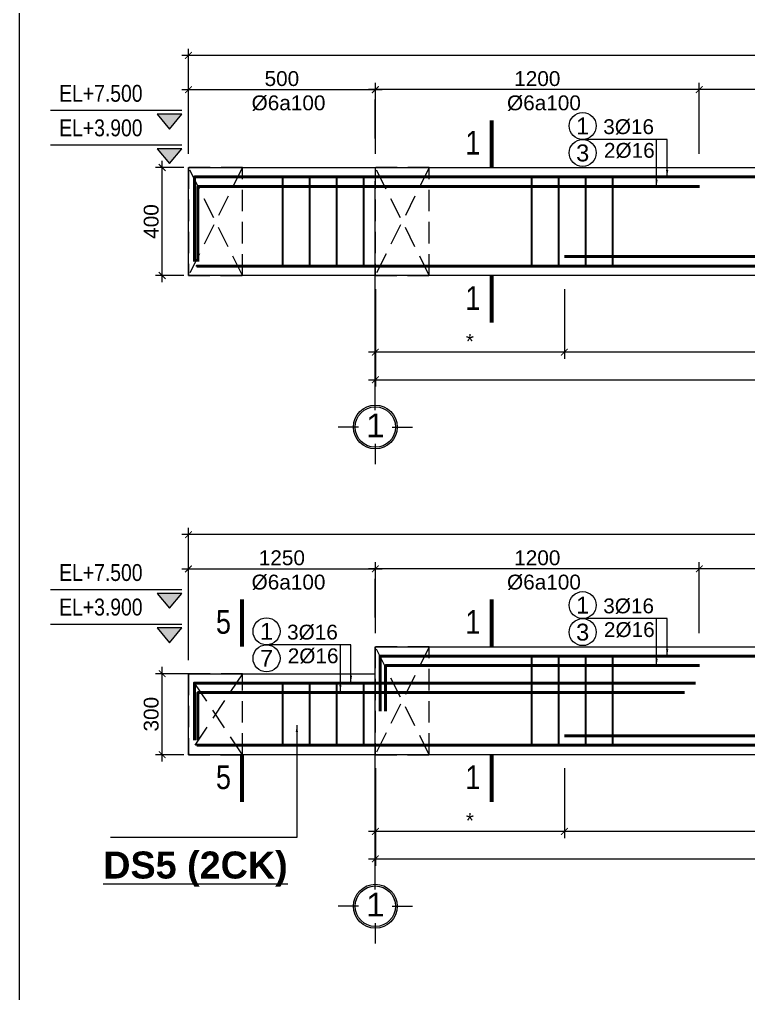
# Model space of a CAD drawing. Header units: millimetres. Extents: x 0 to 84000, y -29700 to 363007.
# Drawn here: x 0 to 10800, y 74337 to 88761 of the extents above; entities that cross this region are included whole.
import ezdxf
from ezdxf.enums import TextEntityAlignment as Align

# ---------------------------------------------------------------- set-up
doc = ezdxf.new("R2010")
doc.units = ezdxf.units.MM
doc.linetypes.add('CENTER', pattern=[50.8, 31.75, -6.35, 6.35, -6.35])
doc.linetypes.add('DASHED', pattern=[19.05, 12.7, -6.35])
for name, color, linetype, lineweight in [('- Dims', 8, 'Continuous', 13), ('- Grid line', 8, 'CENTER', 13), ('- Note', 9, 'Continuous', 13), ('- Text thin', 3, 'Continuous', 25), ('S-Border', 7, 'Continuous', 25), ('S-Dashed', 2, 'DASHED', 9), ('S-Grid line', 8, 'CENTER', 9), ('S-Note', 9, 'Continuous', 13), ('S-Rebar', 1, 'Continuous', 35), ('S-Steel', 6, 'Continuous', 50), ('S-Text', 3, 'Continuous', 25)]:
    doc.layers.add(name, color=color, linetype=linetype, lineweight=lineweight)
doc.styles.add('B-Arial', font='arialbd.ttf')
doc.styles.add('R-Arial', font='arial.ttf')
doc.styles.add('R-Helve Condense', font='VHELVCN.TTF')
doc.dimstyles.new('SC-25-100', dxfattribs={"dimtxt": 220, "dimasz": 100, "dimexe": 100, "dimexo": 200, "dimgap": 50, "dimtad": 1, "dimdec": 0, "dimlfac": 0.25, "dimzin": 0, "dimdsep": 46, "dimtxsty": 'R-Arial', "dimblk": 'ARCHTICK', "dimcen": 0.5, "dimdle": 100, "dimclrd": 256, "dimclre": 256, "dimclrt": 4, "dimadec": 0, "dimazin": 0, "dimtfac": 1, "dimtdec": 0, "dimtix": 1, "dimtmove": 0, "dimatfit": 3, "dimfxl": 1, "dimtolj": 1, "dimtzin": 0, "dimlwd": -1, "dimlwe": -1, "dimarcsym": 0})

# ---------------------------------------------------------------- blocks, each defined once
blk = doc.blocks.new('*U8')
blk.add_line((182, 273), (-1761, 273))
blk.add_lwpolyline([(182, 219), (-182, 219), (0, 0), (182, 219)])
blk.add_solid([(182, 219), (0, 0), (-182, 219)])
at = {"layer": '- Text thin', "style": 'R-Helve Condense', "flags": 8}
blk.add_attdef('STOREY', text='', height=250, dxfattribs=at).set_placement((-2243, 547), align=Align.MIDDLE_RIGHT)
for tag, p in [('FL%%P0.000', (-1590, 529)), ('EL%%P0.000', (-1633, 68))]:
    blk.add_attdef(tag, text='', height=250, dxfattribs=at).set_placement(p, align=Align.MIDDLE_LEFT)
blk = doc.blocks.new('_ArchTick')
at = {"color": 0, "linetype": 'ByBlock', "const_width": 0.15}
blk.add_lwpolyline([(-0.5, -0.5), (0.5, 0.5)], dxfattribs=at)
blk = doc.blocks.new('*D192')
at = {"layer": '- Dims', "ltscale": 100, "transparency": 16777216}
for p, q in [((8072, 84769), (8072, 83734)), ((18043, 84769), (18043, 83734)), ((18143, 83834), (7972, 83834))]:
    blk.add_line(p, q, dxfattribs=at)
at = {"layer": 'Defpoints', "color": 0, "ltscale": 100, "transparency": 16777216}
for p in [(8072, 84969), (18043, 84969), (8072, 83834)]:
    blk.add_point(p, dxfattribs=at)
at = {"layer": '- Dims', "ltscale": 100, "transparency": 16777216, "xscale": 100, "yscale": 100, "zscale": 100, "rotation": 180}
blk.add_blockref('_ArchTick', (8072, 83834), dxfattribs=at)
at = {"layer": '- Dims', "ltscale": 100, "transparency": 16777216, "xscale": 100, "yscale": 100, "zscale": 100}
blk.add_blockref('_ArchTick', (18043, 83834), dxfattribs=at)
at = {"layer": '- Dims', "color": 4, "ltscale": 100, "transparency": 16777216, "insert": (13057, 83997), "char_height": 220, "attachment_point": 5, "style": 'R-Arial'}
blk.add_mtext('\\A1;2900', dxfattribs=at)
blk = doc.blocks.new('*D193')
at = {"layer": '- Dims', "ltscale": 100, "transparency": 16777216}
for p, q in [((5272, 84167), (5272, 83326)), ((20843, 84167), (20843, 83326)), ((5172, 83426), (20943, 83426))]:
    blk.add_line(p, q, dxfattribs=at)
at = {"layer": 'Defpoints', "color": 0, "ltscale": 100, "transparency": 16777216}
for p in [(5272, 84367), (20843, 84367), (20843, 83426)]:
    blk.add_point(p, dxfattribs=at)
at = {"layer": '- Dims', "ltscale": 100, "transparency": 16777216, "xscale": 100, "yscale": 100, "zscale": 100, "rotation": 180}
blk.add_blockref('_ArchTick', (5272, 83426), dxfattribs=at)
at = {"layer": '- Dims', "ltscale": 100, "transparency": 16777216, "xscale": 100, "yscale": 100, "zscale": 100}
blk.add_blockref('_ArchTick', (20843, 83426), dxfattribs=at)
at = {"layer": '- Dims', "color": 4, "ltscale": 100, "transparency": 16777216, "insert": (13057, 83588), "char_height": 220, "attachment_point": 5, "style": 'R-Arial'}
blk.add_mtext('\\A1;4050', dxfattribs=at)
blk = doc.blocks.new('*D194')
at = {"layer": '- Dims', "ltscale": 100, "transparency": 16777216}
for p, q in [((16142, 87722), (9971, 87722)), ((10071, 86769), (10071, 87822)), ((16042, 86769), (16042, 87822))]:
    blk.add_line(p, q, dxfattribs=at)
at = {"layer": 'Defpoints', "color": 0, "ltscale": 100, "transparency": 16777216}
for p in [(10071, 87722), (10071, 86569), (16042, 86569)]:
    blk.add_point(p, dxfattribs=at)
at = {"layer": '- Dims', "ltscale": 100, "transparency": 16777216, "xscale": 100, "yscale": 100, "zscale": 100, "rotation": 180}
blk.add_blockref('_ArchTick', (10071, 87722), dxfattribs=at)
at = {"layer": '- Dims', "ltscale": 100, "transparency": 16777216, "xscale": 100, "yscale": 100, "zscale": 100}
blk.add_blockref('_ArchTick', (16042, 87722), dxfattribs=at)
at = {"layer": '- Dims', "color": 4, "ltscale": 100, "transparency": 16777216, "insert": (13057, 87882), "char_height": 220, "attachment_point": 5, "style": 'R-Arial'}
blk.add_mtext('\\A1;*', dxfattribs=at)
blk = doc.blocks.new('*D195')
at = {"layer": '- Dims', "ltscale": 100, "transparency": 16777216}
for p, q in [((10171, 87722), (5172, 87722)), ((5272, 86769), (5272, 87822)), ((10071, 86769), (10071, 87822))]:
    blk.add_line(p, q, dxfattribs=at)
at = {"layer": 'Defpoints', "color": 0, "ltscale": 100, "transparency": 16777216}
for p in [(5272, 87722), (5272, 86569), (10071, 86569)]:
    blk.add_point(p, dxfattribs=at)
at = {"layer": '- Dims', "ltscale": 100, "transparency": 16777216, "xscale": 100, "yscale": 100, "zscale": 100, "rotation": 180}
blk.add_blockref('_ArchTick', (5272, 87722), dxfattribs=at)
at = {"layer": '- Dims', "ltscale": 100, "transparency": 16777216, "xscale": 100, "yscale": 100, "zscale": 100}
blk.add_blockref('_ArchTick', (10071, 87722), dxfattribs=at)
at = {"layer": '- Dims', "color": 4, "ltscale": 100, "transparency": 16777216, "insert": (7671, 87884), "char_height": 220, "attachment_point": 5, "style": 'R-Arial'}
blk.add_mtext('\\A1;1200', dxfattribs=at)
blk = doc.blocks.new('*D196')
at = {"layer": '- Dims', "ltscale": 100, "transparency": 16777216}
for p, q in [((5272, 84769), (5272, 83734)), ((8072, 84769), (8072, 83734)), ((8172, 83834), (5172, 83834))]:
    blk.add_line(p, q, dxfattribs=at)
at = {"layer": 'Defpoints', "color": 0, "ltscale": 100, "transparency": 16777216}
for p in [(5272, 84969), (8072, 84969), (5272, 83834)]:
    blk.add_point(p, dxfattribs=at)
at = {"layer": '- Dims', "ltscale": 100, "transparency": 16777216, "xscale": 100, "yscale": 100, "zscale": 100, "rotation": 180}
blk.add_blockref('_ArchTick', (5272, 83834), dxfattribs=at)
at = {"layer": '- Dims', "ltscale": 100, "transparency": 16777216, "xscale": 100, "yscale": 100, "zscale": 100}
blk.add_blockref('_ArchTick', (8072, 83834), dxfattribs=at)
at = {"layer": '- Dims', "color": 4, "ltscale": 100, "transparency": 16777216, "insert": (6672, 83994), "char_height": 220, "attachment_point": 5, "style": 'R-Arial'}
blk.add_mtext('\\A1;*', dxfattribs=at)
blk = doc.blocks.new('*U9')
at = {"layer": '- Note', "color": 7, "ltscale": 100, "const_width": 60}
blk.add_lwpolyline([(279, 373), (279, -327)], dxfattribs=at)
at = {"layer": '- Text thin', "style": 'R-Helve Condense', "flags": 4}
blk.add_attdef('A', text='', height=350, dxfattribs=at).set_placement((3, 39), align=Align.MIDDLE_CENTER)
blk = doc.blocks.new('Steel symbol')
at = {"layer": '- Note', "color": 7}
blk.add_circle((0, 0), 200, dxfattribs=at)
at = {"layer": '- Note', "color": 3, "style": 'R-Helve Condense', "flags": 4}
blk.add_attdef('1', text='', height=250, dxfattribs=at).set_placement((0, 0), align=Align.MIDDLE_CENTER)
blk = doc.blocks.new('Grid symbol')
at = {"layer": '- Grid line', "color": 7, "linetype": 'Continuous', "ltscale": 100}
for points in [[(0, 250), (0, 550)], [(-250, 0), (-550, 0)], [(250, 0), (550, 0)], [(0, -250), (0, -550)]]:
    blk.add_lwpolyline(points, dxfattribs=at)
blk.add_circle((0, 0), 325, dxfattribs=at)
at = {"layer": '- Grid line', "color": 32, "linetype": 'Continuous', "ltscale": 100}
blk.add_circle((0, 0), 300, dxfattribs=at)
at = {"layer": '- Grid line', "color": 3, "style": 'R-Helve Condense', "flags": 4}
blk.add_attdef('A', text='', height=350, dxfattribs=at).set_placement((1, 24), align=Align.MIDDLE_CENTER)
blk = doc.blocks.new('*D186')
at = {"layer": '- Dims', "ltscale": 100, "transparency": 16777216}
for p, q in [((2436, 86569), (2014, 86569)), ((2114, 84869), (2114, 86669)), ((2436, 84969), (2014, 84969))]:
    blk.add_line(p, q, dxfattribs=at)
at = {"layer": 'Defpoints', "color": 0, "ltscale": 100, "transparency": 16777216}
for p in [(2114, 86569), (2636, 86569), (2636, 84969)]:
    blk.add_point(p, dxfattribs=at)
at = {"layer": '- Dims', "ltscale": 100, "transparency": 16777216, "xscale": 100, "yscale": 100, "zscale": 100}
for p, rotation in [((2114, 86569), 90), ((2114, 84969), 270)]:
    blk.add_blockref('_ArchTick', p, dxfattribs=dict(at, rotation=rotation))
at = {"layer": '- Dims', "color": 4, "ltscale": 100, "transparency": 16777216, "insert": (1952, 85769), "char_height": 220, "attachment_point": 5, "rotation": 90, "style": 'R-Arial'}
blk.add_mtext('\\A1;400', dxfattribs=at)
blk = doc.blocks.new('*D198')
at = {"layer": '- Dims', "ltscale": 100, "transparency": 16777216}
for p, q in [((2403, 87722), (5372, 87722)), ((2503, 86769), (2503, 87822)), ((5272, 86769), (5272, 87822))]:
    blk.add_line(p, q, dxfattribs=at)
at = {"layer": 'Defpoints', "color": 0, "ltscale": 100, "transparency": 16777216}
for p in [(5272, 87722), (2503, 86569), (5272, 86569)]:
    blk.add_point(p, dxfattribs=at)
at = {"layer": '- Dims', "ltscale": 100, "transparency": 16777216, "xscale": 100, "yscale": 100, "zscale": 100, "rotation": 180}
blk.add_blockref('_ArchTick', (2503, 87722), dxfattribs=at)
at = {"layer": '- Dims', "ltscale": 100, "transparency": 16777216, "xscale": 100, "yscale": 100, "zscale": 100}
blk.add_blockref('_ArchTick', (5272, 87722), dxfattribs=at)
at = {"layer": '- Dims', "color": 4, "ltscale": 100, "transparency": 16777216, "insert": (3887, 87884), "char_height": 220, "attachment_point": 5, "style": 'R-Arial'}
blk.add_mtext('\\A1;500', dxfattribs=at)
blk = doc.blocks.new('*D199')
at = {"layer": '- Dims', "transparency": 16777216}
for p, q in [((2503, 86769), (2503, 88328)), ((35891, 86769), (35891, 88328)), ((35991, 88228), (2403, 88228))]:
    blk.add_line(p, q, dxfattribs=at)
at = {"layer": 'Defpoints', "color": 0, "transparency": 16777216}
for p in [(2503, 88228), (2503, 86569), (35891, 86569)]:
    blk.add_point(p, dxfattribs=at)
at = {"layer": '- Dims', "transparency": 16777216, "xscale": 100, "yscale": 100, "zscale": 100, "rotation": 180}
blk.add_blockref('_ArchTick', (2503, 88228), dxfattribs=at)
at = {"layer": '- Dims', "transparency": 16777216, "xscale": 100, "yscale": 100, "zscale": 100}
blk.add_blockref('_ArchTick', (35891, 88228), dxfattribs=at)
at = {"layer": '- Dims', "color": 4, "transparency": 16777216, "insert": (19197, 88391), "char_height": 220, "attachment_point": 5, "style": 'R-Arial'}
blk.add_mtext('\\A1;8750', dxfattribs=at)
blk = doc.blocks.new('*D212')
at = {"layer": '- Dims', "ltscale": 100, "transparency": 16777216}
for p, q in [((8072, 77673), (8072, 76638)), ((18043, 77673), (18043, 76638)), ((18143, 76738), (7972, 76738))]:
    blk.add_line(p, q, dxfattribs=at)
at = {"layer": 'Defpoints', "color": 0, "ltscale": 100, "transparency": 16777216}
for p in [(8072, 77873), (18043, 77873), (8072, 76738)]:
    blk.add_point(p, dxfattribs=at)
at = {"layer": '- Dims', "ltscale": 100, "transparency": 16777216, "xscale": 100, "yscale": 100, "zscale": 100, "rotation": 180}
blk.add_blockref('_ArchTick', (8072, 76738), dxfattribs=at)
at = {"layer": '- Dims', "ltscale": 100, "transparency": 16777216, "xscale": 100, "yscale": 100, "zscale": 100}
blk.add_blockref('_ArchTick', (18043, 76738), dxfattribs=at)
at = {"layer": '- Dims', "color": 4, "ltscale": 100, "transparency": 16777216, "insert": (13057, 76900), "char_height": 220, "attachment_point": 5, "style": 'R-Arial'}
blk.add_mtext('\\A1;2900', dxfattribs=at)
blk = doc.blocks.new('*D213')
at = {"layer": '- Dims', "ltscale": 100, "transparency": 16777216}
for p, q in [((5272, 77071), (5272, 76230)), ((20843, 77071), (20843, 76230)), ((5172, 76330), (20943, 76330))]:
    blk.add_line(p, q, dxfattribs=at)
at = {"layer": 'Defpoints', "color": 0, "ltscale": 100, "transparency": 16777216}
for p in [(5272, 77271), (20843, 77271), (20843, 76330)]:
    blk.add_point(p, dxfattribs=at)
at = {"layer": '- Dims', "ltscale": 100, "transparency": 16777216, "xscale": 100, "yscale": 100, "zscale": 100, "rotation": 180}
blk.add_blockref('_ArchTick', (5272, 76330), dxfattribs=at)
at = {"layer": '- Dims', "ltscale": 100, "transparency": 16777216, "xscale": 100, "yscale": 100, "zscale": 100}
blk.add_blockref('_ArchTick', (20843, 76330), dxfattribs=at)
at = {"layer": '- Dims', "color": 4, "ltscale": 100, "transparency": 16777216, "insert": (13057, 76492), "char_height": 220, "attachment_point": 5, "style": 'R-Arial'}
blk.add_mtext('\\A1;4050', dxfattribs=at)
blk = doc.blocks.new('*D214')
at = {"layer": '- Dims', "ltscale": 100, "transparency": 16777216}
for p, q in [((10071, 79673), (10071, 80725)), ((16042, 79673), (16042, 80725)), ((16142, 80625), (9971, 80625))]:
    blk.add_line(p, q, dxfattribs=at)
at = {"layer": 'Defpoints', "color": 0, "ltscale": 100, "transparency": 16777216}
for p in [(10071, 80625), (10071, 79473), (16042, 79473)]:
    blk.add_point(p, dxfattribs=at)
at = {"layer": '- Dims', "ltscale": 100, "transparency": 16777216, "xscale": 100, "yscale": 100, "zscale": 100, "rotation": 180}
blk.add_blockref('_ArchTick', (10071, 80625), dxfattribs=at)
at = {"layer": '- Dims', "ltscale": 100, "transparency": 16777216, "xscale": 100, "yscale": 100, "zscale": 100}
blk.add_blockref('_ArchTick', (16042, 80625), dxfattribs=at)
at = {"layer": '- Dims', "color": 4, "ltscale": 100, "transparency": 16777216, "insert": (13057, 80785), "char_height": 220, "attachment_point": 5, "style": 'R-Arial'}
blk.add_mtext('\\A1;*', dxfattribs=at)
blk = doc.blocks.new('*D215')
at = {"layer": '- Dims', "ltscale": 100, "transparency": 16777216}
for p, q in [((5272, 79673), (5272, 80725)), ((10071, 79673), (10071, 80725)), ((10171, 80625), (5172, 80625))]:
    blk.add_line(p, q, dxfattribs=at)
at = {"layer": 'Defpoints', "color": 0, "ltscale": 100, "transparency": 16777216}
for p in [(5272, 80625), (5272, 79473), (10071, 79473)]:
    blk.add_point(p, dxfattribs=at)
at = {"layer": '- Dims', "ltscale": 100, "transparency": 16777216, "xscale": 100, "yscale": 100, "zscale": 100, "rotation": 180}
blk.add_blockref('_ArchTick', (5272, 80625), dxfattribs=at)
at = {"layer": '- Dims', "ltscale": 100, "transparency": 16777216, "xscale": 100, "yscale": 100, "zscale": 100}
blk.add_blockref('_ArchTick', (10071, 80625), dxfattribs=at)
at = {"layer": '- Dims', "color": 4, "ltscale": 100, "transparency": 16777216, "insert": (7671, 80788), "char_height": 220, "attachment_point": 5, "style": 'R-Arial'}
blk.add_mtext('\\A1;1200', dxfattribs=at)
blk = doc.blocks.new('*D216')
at = {"layer": '- Dims', "ltscale": 100, "transparency": 16777216}
for p, q in [((5272, 77673), (5272, 76638)), ((8072, 77673), (8072, 76638)), ((8172, 76738), (5172, 76738))]:
    blk.add_line(p, q, dxfattribs=at)
at = {"layer": 'Defpoints', "color": 0, "ltscale": 100, "transparency": 16777216}
for p in [(5272, 77873), (8072, 77873), (5272, 76738)]:
    blk.add_point(p, dxfattribs=at)
at = {"layer": '- Dims', "ltscale": 100, "transparency": 16777216, "xscale": 100, "yscale": 100, "zscale": 100, "rotation": 180}
blk.add_blockref('_ArchTick', (5272, 76738), dxfattribs=at)
at = {"layer": '- Dims', "ltscale": 100, "transparency": 16777216, "xscale": 100, "yscale": 100, "zscale": 100}
blk.add_blockref('_ArchTick', (8072, 76738), dxfattribs=at)
at = {"layer": '- Dims', "color": 4, "ltscale": 100, "transparency": 16777216, "insert": (6672, 76898), "char_height": 220, "attachment_point": 5, "style": 'R-Arial'}
blk.add_mtext('\\A1;*', dxfattribs=at)
blk = doc.blocks.new('*D217')
at = {"layer": '- Dims', "ltscale": 100, "transparency": 16777216}
for p, q in [((2503, 79073), (2014, 79073)), ((2114, 77773), (2114, 79173)), ((2436, 77873), (2014, 77873))]:
    blk.add_line(p, q, dxfattribs=at)
at = {"layer": 'Defpoints', "color": 0, "ltscale": 100, "transparency": 16777216}
for p in [(2114, 79073), (2703, 79073), (2636, 77873)]:
    blk.add_point(p, dxfattribs=at)
at = {"layer": '- Dims', "ltscale": 100, "transparency": 16777216, "xscale": 100, "yscale": 100, "zscale": 100}
for p, rotation in [((2114, 79073), 90), ((2114, 77873), 270)]:
    blk.add_blockref('_ArchTick', p, dxfattribs=dict(at, rotation=rotation))
at = {"layer": '- Dims', "color": 4, "ltscale": 100, "transparency": 16777216, "insert": (1952, 78473), "char_height": 220, "attachment_point": 5, "rotation": 90, "style": 'R-Arial'}
blk.add_mtext('\\A1;300', dxfattribs=at)
blk = doc.blocks.new('*D218')
at = {"layer": '- Dims', "ltscale": 100, "transparency": 16777216}
for p, q in [((2503, 79673), (2503, 80725)), ((5272, 79673), (5272, 80725)), ((2403, 80625), (5372, 80625))]:
    blk.add_line(p, q, dxfattribs=at)
at = {"layer": 'Defpoints', "color": 0, "ltscale": 100, "transparency": 16777216}
for p in [(5272, 80625), (2503, 79473), (5272, 79473)]:
    blk.add_point(p, dxfattribs=at)
at = {"layer": '- Dims', "ltscale": 100, "transparency": 16777216, "xscale": 100, "yscale": 100, "zscale": 100, "rotation": 180}
blk.add_blockref('_ArchTick', (2503, 80625), dxfattribs=at)
at = {"layer": '- Dims', "ltscale": 100, "transparency": 16777216, "xscale": 100, "yscale": 100, "zscale": 100}
blk.add_blockref('_ArchTick', (5272, 80625), dxfattribs=at)
at = {"layer": '- Dims', "color": 4, "ltscale": 100, "transparency": 16777216, "insert": (3887, 80788), "char_height": 220, "attachment_point": 5, "style": 'R-Arial'}
blk.add_mtext('\\A1;1250', dxfattribs=at)
blk = doc.blocks.new('*D202')
at = {"layer": '- Dims', "transparency": 16777216}
for p, q in [((2503, 79273), (2503, 81232)), ((35891, 79673), (35891, 81232)), ((35991, 81132), (2403, 81132))]:
    blk.add_line(p, q, dxfattribs=at)
at = {"layer": 'Defpoints', "color": 0, "transparency": 16777216}
for p in [(2503, 81132), (35891, 79473), (2503, 79073)]:
    blk.add_point(p, dxfattribs=at)
at = {"layer": '- Dims', "transparency": 16777216, "xscale": 100, "yscale": 100, "zscale": 100, "rotation": 180}
blk.add_blockref('_ArchTick', (2503, 81132), dxfattribs=at)
at = {"layer": '- Dims', "transparency": 16777216, "xscale": 100, "yscale": 100, "zscale": 100}
blk.add_blockref('_ArchTick', (35891, 81132), dxfattribs=at)
at = {"layer": '- Dims', "color": 4, "transparency": 16777216, "insert": (19197, 81294), "char_height": 220, "attachment_point": 5, "style": 'R-Arial'}
blk.add_mtext('\\A1;9000', dxfattribs=at)

msp = doc.modelspace()

# ---------------------------------------------------------------- linework, layer by layer
at = {"layer": 'Defpoints'}
msp.add_lwpolyline([(42000, 89100), (42000, 59400), (0, 59400), (0, 89100)], close=True, dxfattribs=at)
at = {"layer": 'S-Border', "ltscale": 100}
for points in [[(2503.4, 86569.4), (21242.6, 86569.4)], [(21242.6, 84969.4), (2503.4, 84969.4)], [(5271.5, 79473), (21242.6, 79473)], [(5271.5, 79073), (5271.5, 79473)], [(2503.4, 79073), (5271.5, 79073)], [(21242.6, 77873), (2503.4, 77873)]]:
    msp.add_lwpolyline(points, dxfattribs=at)
at = {"layer": 'S-Border', "ltscale": 200}
for points in [[(2503.4, 84969.4), (2503.4, 84969.4), (2503.4, 84969.4), (2503.4, 86569.4), (2503.4, 86569.4)], [(2503.4, 77873), (2503.4, 77873), (2503.4, 77873), (2503.4, 79073), (2503.4, 79073)]]:
    msp.add_lwpolyline(points, dxfattribs=at)
at = {"layer": 'S-Dashed', "ltscale": 25}
for points in [[(3303.4, 86569.4), (2503.4, 86569.4), (2503.4, 84969.4), (3303.4, 84969.4)], [(6071.5, 86569.4), (5271.5, 86569.4), (5271.5, 84969.4), (6071.5, 84969.4)], [(6071.5, 79473), (5271.5, 79473), (5271.5, 77873), (6071.5, 77873)], [(3303.4, 79073), (2503.4, 79073), (2503.4, 77873), (3303.4, 77873)]]:
    msp.add_lwpolyline(points, close=True, dxfattribs=at)
for points in [[(3303.4, 84969.4), (2503.4, 86569.4)], [(3303.4, 86569.4), (2503.4, 84969.4)], [(6071.5, 84969.4), (5271.5, 86569.4)], [(6071.5, 86569.4), (5271.5, 84969.4)], [(6071.5, 77873), (5271.5, 79473)], [(6071.5, 79473), (5271.5, 77873)], [(3303.4, 77873), (2503.4, 79073)], [(3303.4, 79073), (2503.4, 77873)]]:
    msp.add_lwpolyline(points, dxfattribs=at)
at = {"layer": 'S-Grid line', "ltscale": 100}
for p, q in [((5271.5, 83190.5), (5271.5, 87575)), ((5271.5, 76094.1), (5271.5, 80478.6))]:
    msp.add_line(p, q, dxfattribs=at)
at = {"layer": 'S-Rebar', "ltscale": 100}
for points in [[(3895.7, 86429.4), (3895.7, 85109.4)], [(4295.7, 86429.4), (4295.7, 85109.4)], [(4695.7, 86429.4), (4695.7, 85109.4)], [(5095.7, 86429.4), (5095.7, 85109.4)], [(7586.7, 86429.4), (7586.7, 85109.4)], [(7986.7, 86429.4), (7986.7, 85109.4)], [(8386.7, 86429.4), (8386.7, 85109.4)], [(8786.7, 86429.4), (8786.7, 85109.4)], [(7586.7, 79333), (7586.7, 78013)], [(7986.7, 79333), (7986.7, 78013)], [(8386.7, 79333), (8386.7, 78013)], [(8786.7, 79333), (8786.7, 78013)], [(3895.7, 78933), (3895.7, 78013)], [(4295.7, 78933), (4295.7, 78013)], [(4695.7, 78933), (4695.7, 78013)], [(5095.7, 78933), (5095.7, 78013)]]:
    msp.add_lwpolyline(points, dxfattribs=at)
at = {"layer": 'S-Steel', "ltscale": 100}
for points in [[(21177.3, 86429.4), (2591.8, 86429.4), (2591.8, 85174.7)], [(10071.4, 86289.4), (2643.9, 86289.4), (2643.9, 85174.7)], [(18042.6, 85249.4), (8071.5, 85249.4)], [(2628.8, 85109.4), (2628.8, 85109.4), (21094.9, 85109.4)], [(21177.3, 79333), (5341.5, 79333), (5341.5, 78519.3)], [(10071.4, 79193), (5424, 79193), (5424, 78519.3)], [(10012.7, 78933), (2591.8, 78933), (2591.8, 78088.7)], [(9850, 78793), (2643.9, 78793), (2643.9, 78088.7)], [(18042.6, 78153), (8071.5, 78153)], [(2628.8, 78013), (2628.8, 78013), (21094.9, 78013)]]:
    msp.add_lwpolyline(points, dxfattribs=at)

# ---------------------------------------------------------------- block references
at = {"layer": 'S-Border'}
ref = msp.add_blockref('*U9', (6714.2, 86896.2), dxfattribs=at)
ref.add_attrib('A', '1', dxfattribs={"layer": '- Text thin', "height": 350, "style": 'R-Helve Condense'}).set_placement((6717, 86935.7), align=Align.MIDDLE_CENTER)
ref = msp.add_blockref('Steel symbol', (8343.4, 87184.8), dxfattribs=at)
ref.add_attrib('1', '1', dxfattribs={"layer": 'S-Note', "color": 3, "height": 250, "style": 'R-Arial'}).set_placement((8343.4, 87184.8), align=Align.MIDDLE_CENTER)
ref = msp.add_blockref('Steel symbol', (8343.4, 86784.8), dxfattribs=at)
ref.add_attrib('1', '3', dxfattribs={"layer": 'S-Note', "color": 3, "height": 250, "style": 'R-Arial'}).set_placement((8343.4, 86784.8), align=Align.MIDDLE_CENTER)
ref = msp.add_blockref('*U9', (6714.2, 84596.2), dxfattribs=at)
ref.add_attrib('A', '1', dxfattribs={"layer": '- Text thin', "height": 350, "style": 'R-Helve Condense'}).set_placement((6717, 84635.7), align=Align.MIDDLE_CENTER)
ref = msp.add_blockref('*U9', (3019.2, 79799.8), dxfattribs=at)
ref.add_attrib('A', '5', dxfattribs={"layer": '- Text thin', "height": 350, "style": 'R-Helve Condense'}).set_placement((3022, 79839.2), align=Align.MIDDLE_CENTER)
ref = msp.add_blockref('*U9', (6714.2, 79799.8), dxfattribs=at)
ref.add_attrib('A', '1', dxfattribs={"layer": '- Text thin', "height": 350, "style": 'R-Helve Condense'}).set_placement((6717, 79839.2), align=Align.MIDDLE_CENTER)
ref = msp.add_blockref('Steel symbol', (8343.4, 80088.4), dxfattribs=at)
ref.add_attrib('1', '1', dxfattribs={"layer": 'S-Note', "color": 3, "height": 250, "style": 'R-Arial'}).set_placement((8343.4, 80088.4), align=Align.MIDDLE_CENTER)
ref = msp.add_blockref('Steel symbol', (3659.6, 79699.9), dxfattribs=at)
ref.add_attrib('1', '1', dxfattribs={"layer": 'S-Note', "color": 3, "height": 250, "style": 'R-Arial'}).set_placement((3659.6, 79699.9), align=Align.MIDDLE_CENTER)
ref = msp.add_blockref('Steel symbol', (8343.4, 79688.4), dxfattribs=at)
ref.add_attrib('1', '3', dxfattribs={"layer": 'S-Note', "color": 3, "height": 250, "style": 'R-Arial'}).set_placement((8343.4, 79688.4), align=Align.MIDDLE_CENTER)
ref = msp.add_blockref('Steel symbol', (3659.6, 79299.9), dxfattribs=at)
ref.add_attrib('1', '7', dxfattribs={"layer": 'S-Note', "color": 3, "height": 250, "style": 'R-Arial'}).set_placement((3659.6, 79299.9), align=Align.MIDDLE_CENTER)
ref = msp.add_blockref('*U9', (3019.2, 77499.8), dxfattribs=at)
ref.add_attrib('A', '5', dxfattribs={"layer": '- Text thin', "height": 350, "style": 'R-Helve Condense'}).set_placement((3022, 77539.2), align=Align.MIDDLE_CENTER)
ref = msp.add_blockref('*U9', (6714.2, 77499.8), dxfattribs=at)
ref.add_attrib('A', '1', dxfattribs={"layer": '- Text thin', "height": 350, "style": 'R-Helve Condense'}).set_placement((6717, 77539.2), align=Align.MIDDLE_CENTER)
at = {"layer": 'S-Grid line'}
ref = msp.add_blockref('Grid symbol', (5271.5, 82725.9), dxfattribs=at)
ref.add_attrib('A', '1', dxfattribs={"color": 3, "height": 350, "style": 'R-Arial'}).set_placement((5272.6, 82749.8), align=Align.MIDDLE_CENTER)
ref = msp.add_blockref('Grid symbol', (5271.5, 75629.5), dxfattribs=at)
ref.add_attrib('A', '1', dxfattribs={"color": 3, "height": 350, "style": 'R-Arial'}).set_placement((5272.6, 75653.3), align=Align.MIDDLE_CENTER)
at = {"layer": 'S-Note'}
ref = msp.add_blockref('*U8', (2221.4, 87138.6), dxfattribs=at)
ref.add_attrib('FL%%P0.000', 'EL+7.500', dxfattribs={"layer": '- Text thin', "height": 250, "style": 'R-Helve Condense'}).set_placement((588.6, 87667.5), align=Align.MIDDLE_LEFT)
ref = msp.add_blockref('*U8', (2221.4, 86627), dxfattribs=at)
ref.add_attrib('FL%%P0.000', 'EL+3.900', dxfattribs={"layer": '- Text thin', "height": 250, "style": 'R-Helve Condense'}).set_placement((588.6, 87156), align=Align.MIDDLE_LEFT)
ref = msp.add_blockref('*U8', (2221.4, 80042.1), dxfattribs=at)
ref.add_attrib('FL%%P0.000', 'EL+7.500', dxfattribs={"layer": '- Text thin', "height": 250, "style": 'R-Helve Condense'}).set_placement((588.6, 80571.1), align=Align.MIDDLE_LEFT)
ref = msp.add_blockref('*U8', (2221.4, 79530.6), dxfattribs=at)
ref.add_attrib('FL%%P0.000', 'EL+3.900', dxfattribs={"layer": '- Text thin', "height": 250, "style": 'R-Helve Condense'}).set_placement((588.6, 80059.6), align=Align.MIDDLE_LEFT)

# ---------------------------------------------------------------- texts
at = {"layer": 'S-Text'}
for s, height, style, p in [('%%C6a100', 220, 'R-Arial', (3438.9, 87416)), ('%%C6a100', 220, 'R-Arial', (7222.9, 87416)), ('3%%C16', 220, 'R-Arial', (8648.1, 87063.4)), ('2%%C16', 220, 'R-Arial', (8658.1, 86712.4)), ('%%C6a100', 220, 'R-Arial', (3438.9, 80319.6)), ('%%C6a100', 220, 'R-Arial', (7222.9, 80319.6)), ('3%%C16', 220, 'R-Arial', (8648.1, 79966.9)), ('3%%C16', 220, 'R-Arial', (3964.2, 79578.5)), ('2%%C16', 220, 'R-Arial', (8658.1, 79616)), ('2%%C16', 220, 'R-Arial', (3974.2, 79227.6)), ('%%UDS5 (2CK)', 400, 'B-Arial', (1241.2, 76039.7))]:
    msp.add_text(s, height=height, dxfattribs=dict(at, style=style)).set_placement(p)

# ---------------------------------------------------------------- dimensions: what is measured, and where the dimension line sits
at = {"layer": '- Dims'}
for base, p1, p2, text, picture, middle in [((2503.4, 88228.4), (35891.2, 86569.4), (2503.4, 86569.4), '8750', '*D199', (19197.3, 88390.7)), ((2503.4, 81131.9), (35891.2, 79473), (2503.4, 79073), '9000', '*D202', (19197.3, 81294.2))]:
    dim = msp.add_linear_dim(base=base, p1=p1, p2=p2, text=text, dimstyle='SC-25-100', dxfattribs=at)
    dim.commit()
    dim.dimension.update_dxf_attribs({"geometry": picture, "text_midpoint": middle})
at = {"layer": '- Dims', "ltscale": 100}
for base, p1, p2, text, picture, middle in [((5271.5, 87721.7), (2503.4, 86569.4), (5271.5, 86569.4), '500', '*D198', (3887.5, 87884)), ((10071.4, 87721.7), (16042.3, 86569.4), (10071.4, 86569.4), '*', '*D194', (13056.8, 87881.7)), ((20842.6, 83425.9), (5271.5, 84367.2), (20842.6, 84367.2), '4050', '*D193', (13057.1, 83588.3)), ((5271.5, 80625.3), (2503.4, 79473), (5271.5, 79473), '1250', '*D218', (3887.5, 80787.6)), ((10071.4, 80625.3), (16042.3, 79473), (10071.4, 79473), '*', '*D214', (13056.8, 80785.3)), ((20842.6, 76329.5), (5271.5, 77270.8), (20842.6, 77270.8), '4050', '*D213', (13057.1, 76491.8))]:
    dim = msp.add_linear_dim(base=base, p1=p1, p2=p2, text=text, dimstyle='SC-25-100', override={"dimtxsty": 'R-Arial'}, dxfattribs=at)
    dim.commit()
    dim.dimension.update_dxf_attribs({"geometry": picture, "text_midpoint": middle})
for base, p1, p2, text, picture, middle in [((5271.5, 87721.7), (10071.4, 86569.4), (5271.5, 86569.4), '1200', '*D195', (7671.5, 87884)), ((5271.5, 83834.3), (8071.5, 84969.4), (5271.5, 84969.4), '*', '*D196', (6671.5, 83994.3)), ((8071.5, 83834.3), (18042.6, 84969.4), (8071.5, 84969.4), '2900', '*D192', (13057.1, 83996.7)), ((5271.5, 80625.3), (10071.4, 79473), (5271.5, 79473), '1200', '*D215', (7671.5, 80787.6)), ((5271.5, 76737.9), (8071.5, 77873), (5271.5, 77873), '*', '*D216', (6671.5, 76897.9)), ((8071.5, 76737.9), (18042.6, 77873), (8071.5, 77873), '2900', '*D212', (13057.1, 76900.2))]:
    dim = msp.add_linear_dim(base=base, p1=p1, p2=p2, angle=180, text=text, dimstyle='SC-25-100', override={"dimtxsty": 'R-Arial'}, dxfattribs=at)
    dim.commit()
    dim.dimension.update_dxf_attribs({"geometry": picture, "text_midpoint": middle})
for base, p1, p2, picture, middle in [((2114.4, 86569.4), (2636, 84969.4), (2636, 86569.4), '*D186', (1952, 85769.4)), ((2114.4, 79073), (2636, 77873), (2703.4, 79073), '*D217', (1952, 78473))]:
    dim = msp.add_linear_dim(base=base, p1=p1, p2=p2, angle=90, dimstyle='SC-25-100', override={"dimtxsty": 'R-Arial'}, dxfattribs=at)
    dim.commit()
    dim.dimension.update_dxf_attribs({"geometry": picture, "text_midpoint": middle})

# ---------------------------------------------------------------- leaders
at = {"layer": '- Note'}
msp.add_leader([(4109.1, 78309.8), (4109.1, 76646.7), (1347.4, 76646.7)], dimstyle='SC-25-100', override={"dimgap": 50, "dimtad": 0}, dxfattribs=at)
at = {"layer": 'S-Note'}
for points in [[(9594.6, 86429.8), (9594.6, 86984.8), (8329.1, 86984.8)], [(9594.6, 79333.3), (9594.6, 79888.4), (8329.1, 79888.4)], [(4910.7, 78944.9), (4910.7, 79499.9), (3645.3, 79499.9)]]:
    msp.add_leader(points, dimstyle='SC-25-100', override={"dimtxsty": 'R-Arial'}, dxfattribs=at)
at = {"layer": 'S-Note', "ltscale": 100}
for points in [[(9437.6, 86289.4), (9437.6, 86984.8), (9127.7, 86984.8)], [(9437.6, 79193), (9437.6, 79888.4), (9127.7, 79888.4)], [(4753.8, 78804.5), (4753.8, 79499.9), (4443.8, 79499.9)]]:
    msp.add_leader(points, dimstyle='SC-25-100', override={"dimtxsty": 'R-Arial'}, dxfattribs=at)

doc.saveas('drawing.dxf')
